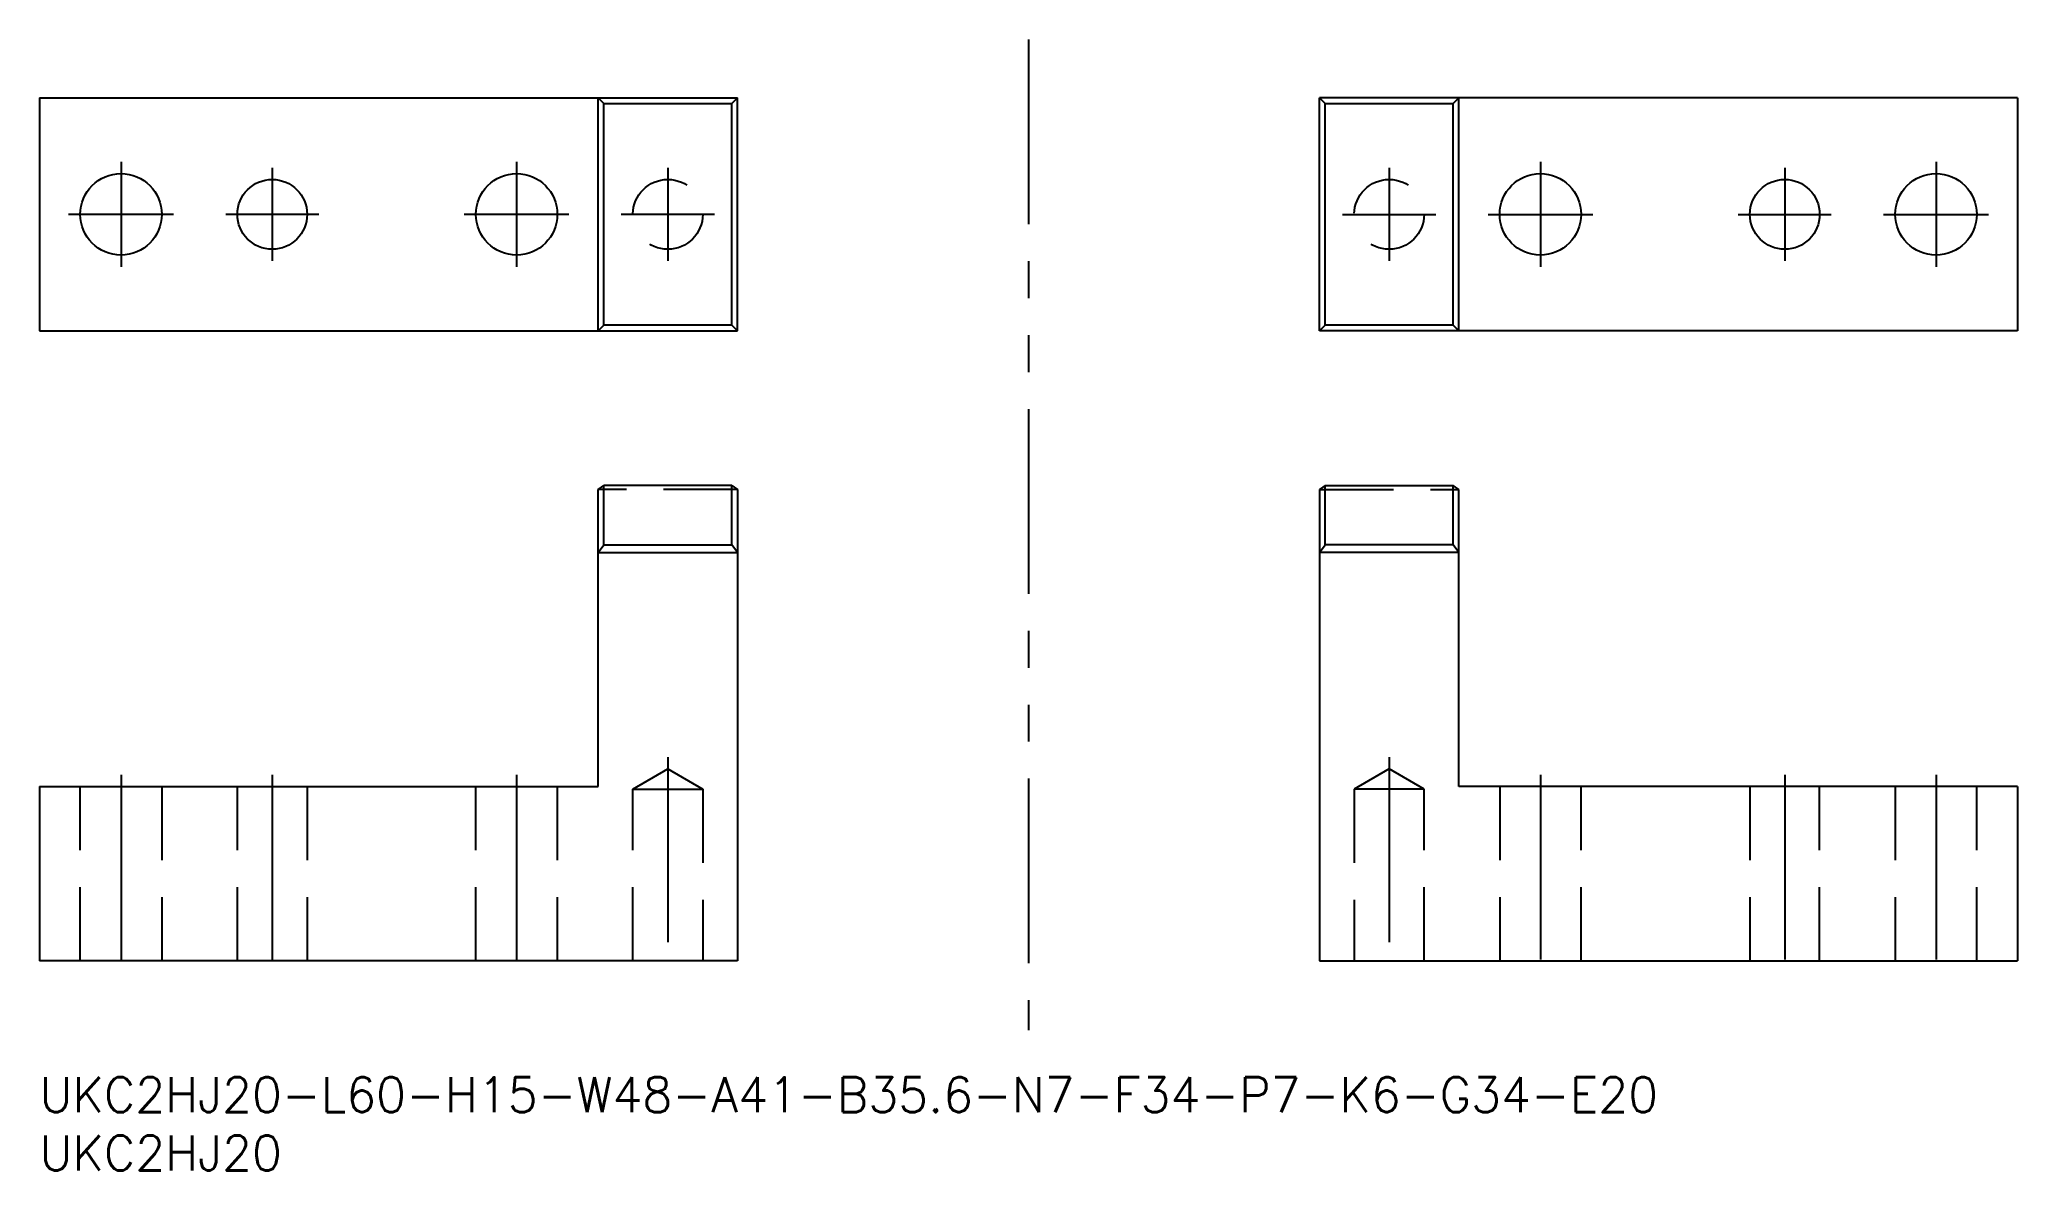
# Model space of a CAD drawing. Extents: x 0 to 170, y -8 to 89.
import ezdxf

# ---------------------------------------------------------------- set-up
doc = ezdxf.new("R2010")
doc.units = 0
doc.header["$LTSCALE"] = 0.5
for name, pattern in [('CENTER', [50.8, 31.75, -6.35, 6.35, -6.35]), ('DASHED', [19.05, 12.7, -6.35]), ('PHANTOM', [63.5, 31.75, -6.35, 6.35, -6.35, 6.35, -6.35])]:
    doc.linetypes.add(name, pattern=pattern)
for name, color, linetype in [('MSM_CENTER', 1, 'CENTER'), ('MSM_CONTINUOUS', 7, 'CONTINUOUS'), ('MSM_DASHED', 4, 'DASHED'), ('MSM_IMAGINARY', 6, 'PHANTOM'), ('MSM_PART_NUMBER', 7, 'CONTINUOUS')]:
    doc.layers.add(name, color=color, linetype=linetype)
doc.styles.get("Standard").update_dxf_attribs({"font": 'txt.shx', "height": 3, "bigfont": 'bigfont.shx'})

msp = doc.modelspace()

# ---------------------------------------------------------------- linework, layer by layer
at = {"layer": 'MSM_CENTER'}
for p, q in [((7, 78.65), (7, 69.65)), ((41, 78.65), (41, 69.65)), ((129, 78.65), (129, 69.65)), ((163, 78.65), (163, 69.65)), ((20, 78.15), (20, 70.15)), ((54, 78.15), (54, 70.15)), ((54, 78.15), (54, 70.15)), ((116, 78.15), (116, 70.15)), ((150, 78.15), (150, 70.15)), ((11.5, 74.15), (2.5, 74.15)), ((24, 74.15), (16, 74.15)), ((45.5, 74.15), (36.5, 74.15)), ((58, 74.15), (50, 74.15)), ((58, 74.15), (50, 74.15)), ((112, 74.15), (120, 74.15)), ((124.5, 74.15), (133.5, 74.15)), ((146, 74.15), (154, 74.15)), ((158.5, 74.15), (167.5, 74.15)), ((54, 27.5), (54, 9)), ((116, 27.5), (116, 9)), ((7, 26), (7, 9)), ((20, 26), (20, 9)), ((41, 26), (41, 9)), ((129, 26), (129, 9)), ((150, 26), (150, 9)), ((163, 26), (163, 9))]:
    msp.add_line(p, q, dxfattribs=at)
at = {"layer": 'MSM_CONTINUOUS'}
for p, q in [((0, 84.15), (60, 84.15)), ((0, 84.15), (0, 64.15)), ((48, 64.15), (48, 84.15)), ((48.5, 83.67), (48.02, 84.15)), ((48.5, 83.67), (59.5, 83.67)), ((48.5, 64.63), (48.5, 83.67)), ((59.98, 84.15), (59.5, 83.67)), ((59.5, 64.63), (59.5, 83.67)), ((60, 64.15), (60, 84.15)), ((170, 84.15), (110, 84.15)), ((110, 64.15), (110, 84.15)), ((110.5, 83.67), (110.02, 84.15)), ((110.5, 83.67), (121.5, 83.67)), ((110.5, 64.63), (110.5, 83.67)), ((121.98, 84.15), (121.5, 83.67)), ((121.5, 64.63), (121.5, 83.67)), ((122, 64.15), (122, 84.15)), ((170, 84.15), (170, 64.15)), ((48.02, 64.15), (48.5, 64.63)), ((59.5, 64.63), (48.5, 64.63)), ((59.98, 64.15), (59.5, 64.63)), ((110.02, 64.15), (110.5, 64.63)), ((121.5, 64.63), (110.5, 64.63)), ((121.98, 64.15), (121.5, 64.63)), ((0, 64.15), (60, 64.15)), ((170, 64.15), (110, 64.15)), ((48, 50.48), (48.02, 50.5)), ((48, 25), (48, 50.48)), ((48.02, 50.5), (48.5, 50.86)), ((59.5, 50.86), (48.5, 50.86)), ((48.5, 45.74), (48.5, 50.86)), ((59.5, 45.74), (59.5, 50.86)), ((59.5, 50.86), (59.98, 50.5)), ((59.98, 50.5), (60, 50.48)), ((60, 50.48), (60, 10)), ((110.02, 50.5), (110, 50.48)), ((110, 50.48), (110, 10)), ((110.5, 50.86), (110.02, 50.5)), ((110.5, 50.86), (121.5, 50.86)), ((110.5, 45.74), (110.5, 50.86)), ((121.98, 50.5), (121.5, 50.86)), ((121.5, 45.74), (121.5, 50.86)), ((122, 50.48), (121.98, 50.5)), ((122, 25), (122, 50.48)), ((48, 45.08), (48.02, 45.1)), ((48.02, 45.1), (48.5, 45.74)), ((48.02, 45.1), (59.98, 45.1)), ((48.5, 45.74), (59.5, 45.74)), ((59.98, 45.1), (59.5, 45.74)), ((59.98, 45.1), (60, 45.08)), ((110.02, 45.1), (110, 45.08)), ((110.02, 45.1), (110.5, 45.74)), ((121.98, 45.1), (110.02, 45.1)), ((121.5, 45.74), (110.5, 45.74)), ((121.98, 45.1), (121.5, 45.74)), ((122, 45.08), (121.98, 45.1)), ((0, 25), (48, 25)), ((0, 25), (0, 10)), ((170, 25), (122, 25)), ((170, 25), (170, 10)), ((60, 10), (0, 10)), ((110, 10), (170, 10))]:
    msp.add_line(p, q, dxfattribs=at)
for centre, radius in [((7, 74.15), 3.5), ((20, 74.15), 3), ((41, 74.15), 3.5), ((129, 74.15), 3.5), ((150, 74.15), 3), ((163, 74.15), 3.5)]:
    msp.add_circle(centre, radius, dxfattribs=at)
at = {"layer": 'MSM_DASHED'}
for p, q in [((59.98, 50.5), (48.02, 50.5)), ((110.02, 50.5), (121.98, 50.5)), ((51, 24.77), (54, 26.5)), ((54, 26.5), (57, 24.77)), ((116, 26.5), (113, 24.77)), ((119, 24.77), (116, 26.5)), ((3.5, 10), (3.5, 25)), ((10.5, 25), (10.5, 10)), ((17, 10), (17, 25)), ((23, 25), (23, 10)), ((37.5, 10), (37.5, 25)), ((44.5, 25), (44.5, 10)), ((51, 24.77), (57, 24.77)), ((51, 10), (51, 24.77)), ((57, 24.77), (57, 10)), ((119, 24.77), (113, 24.77)), ((113, 24.77), (113, 10)), ((119, 10), (119, 24.77)), ((125.5, 25), (125.5, 10)), ((132.5, 10), (132.5, 25)), ((147, 25), (147, 10)), ((153, 10), (153, 25)), ((159.5, 25), (159.5, 10)), ((166.5, 10), (166.5, 25))]:
    msp.add_line(p, q, dxfattribs=at)
for centre in [(54, 74.15), (54, 74.15), (116, 74.15)]:
    msp.add_circle(centre, 3, dxfattribs=at)
at = {"layer": 'MSM_IMAGINARY'}
msp.add_line((85, 89.17), (85, 4.04), dxfattribs=at)

# ---------------------------------------------------------------- texts
at = {"layer": 'MSM_PART_NUMBER'}
for s, p in [('UKC2HJ20-L60-H15-W48-A41-B35.6-N7-F34-P7-K6-G34-E20', (0, -3)), ('UKC2HJ20', (0, -8))]:
    msp.add_text(s, height=3, dxfattribs=at).set_placement(p)

doc.saveas('drawing.dxf')
